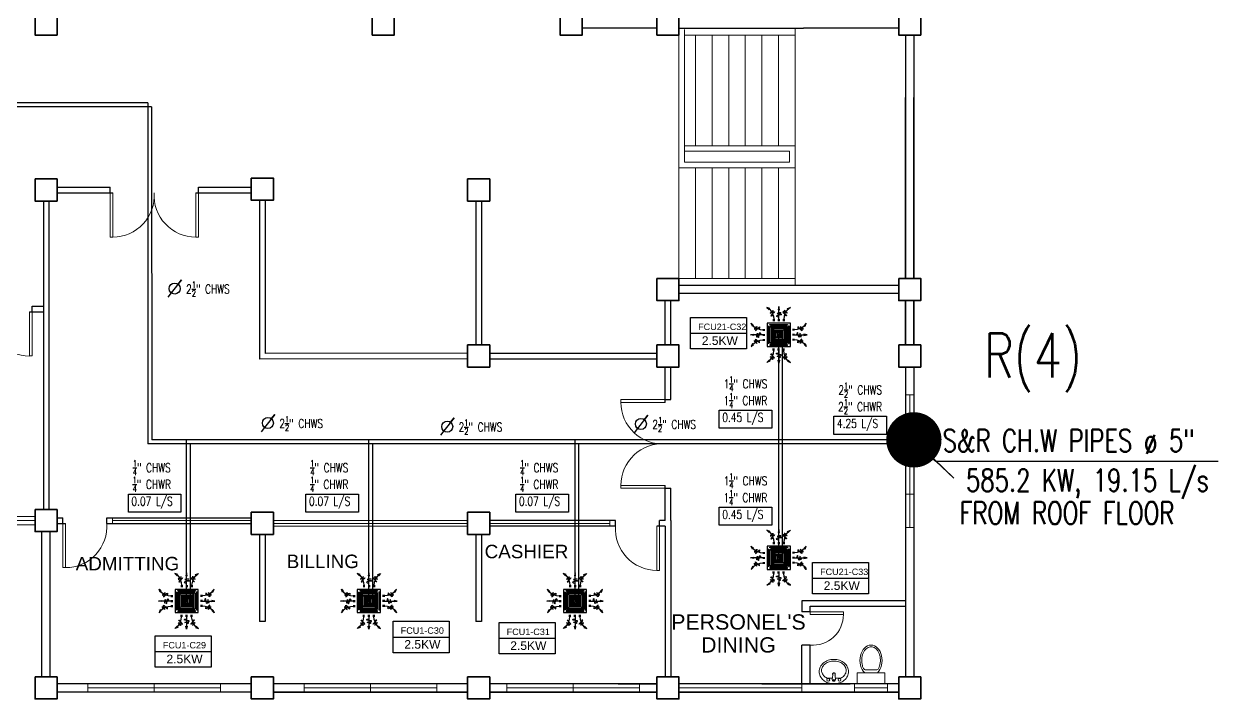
# Model space of a CAD drawing. Header units: millimetres. Extents: x 5 to 430, y 3 to 339.
# Drawn here: x 167.72 to 189.42, y 101.11 to 113.31 of the extents above; entities that cross this region are included whole.
import ezdxf
from ezdxf import colors
from ezdxf.entities.mleader import LeaderData, LeaderLine
from ezdxf.math import Vec2, Vec3

# ---------------------------------------------------------------- set-up
doc = ezdxf.new("R2010")
doc.units = ezdxf.units.MM
doc.header["$MEASUREMENT"] = 0
for name, color, linetype in [('AIR', 7, 'Continuous'), ('fcu line', 7, 'Continuous'), ('fcu return', 7, 'Continuous'), ('label', 7, 'Continuous'), ('Legends', 7, 'Continuous'), ('pipe label', 7, 'Continuous')]:
    doc.layers.add(name, color=color, linetype=linetype)
doc.styles.add('Arch-Dim', font='simplex.shx', dxfattribs={"width": 0.75})
doc.styles.get("Standard").update_dxf_attribs({"font": 'arial.ttf'})
doc.styles.add('SWISSLT175', font='swissl.ttf', dxfattribs={"height": 0.175})

# ---------------------------------------------------------------- blocks, each defined once
blk = doc.blocks.new('FCU-13000P (CASSETTE SPLIT)')
at = {"layer": 'AIR', "ltscale": 3}
for p, q in [((0, 0.523), (0, 1)), ((-0.193, 0.558), (-0.193, 0.487)), ((-0.162, 0.558), (-0.162, 0.487)), ((-0.016, 0.558), (-0.016, 0.487)), ((0.016, 0.558), (0.016, 0.487)), ((0.162, 0.558), (0.162, 0.487)), ((0.193, 0.558), (0.193, 0.487)), ((-0.523, 0), (-1, 0)), ((-0.558, 0.193), (-0.487, 0.193)), ((-0.558, 0.162), (-0.487, 0.162)), ((-0.558, 0.016), (-0.487, 0.016)), ((0.558, 0.193), (0.487, 0.193)), ((0.558, 0.162), (0.487, 0.162)), ((0.558, 0.016), (0.487, 0.016)), ((0.523, 0), (1, 0)), ((-0.558, -0.016), (-0.487, -0.016)), ((-0.558, -0.162), (-0.487, -0.162)), ((-0.558, -0.193), (-0.487, -0.193)), ((0.558, -0.016), (0.487, -0.016)), ((0.558, -0.162), (0.487, -0.162)), ((0.558, -0.193), (0.487, -0.193)), ((-0.193, -0.558), (-0.193, -0.487)), ((-0.162, -0.558), (-0.162, -0.487)), ((-0.016, -0.558), (-0.016, -0.487)), ((0, -0.523), (0, -1)), ((0.016, -0.558), (0.016, -0.487)), ((0.162, -0.558), (0.162, -0.487)), ((0.193, -0.558), (0.193, -0.487))]:
    blk.add_line(p, q, dxfattribs=at)
at = {"layer": 'AIR'}
for p, q in [((0.295, -0.295), (-0.295, 0.295)), ((0.295, 0.295), (-0.295, -0.295))]:
    blk.add_line(p, q, dxfattribs=at)
at = {"layer": 'AIR', "ltscale": 3}
for points in [[(-0.335, 0.895), (-0.311, 0.932), (-0.416, 0.973)], [(-0.022, 0.89), (0.022, 0.89), (0, 1)], [(0.335, 0.895), (0.311, 0.932), (0.416, 0.973)], [(-0.89, 0.022), (-0.89, -0.022), (-1, 0)], [(-0.895, 0.335), (-0.932, 0.311), (-0.973, 0.416)], [(0.89, 0.022), (0.89, -0.022), (1, 0)], [(0.895, 0.335), (0.932, 0.311), (0.973, 0.416)], [(-0.895, -0.335), (-0.932, -0.311), (-0.973, -0.416)], [(0.895, -0.335), (0.932, -0.311), (0.973, -0.416)], [(-0.335, -0.895), (-0.311, -0.932), (-0.416, -0.973)], [(-0.022, -0.89), (0.022, -0.89), (0, -1)], [(0.335, -0.895), (0.311, -0.932), (0.416, -0.973)]]:
    blk.add_lwpolyline(points, close=True, dxfattribs=at)
at = {"layer": 'AIR'}
for points in [[(-0.323, 0.914, -0.171809), (-0.178, 0.558), (-0.178, 0.522)], [(0.323, 0.914, 0.171809), (0.178, 0.558), (0.178, 0.522)], [(-0.914, 0.323, 0.171809), (-0.558, 0.178), (-0.522, 0.178)], [(0.914, 0.323, -0.171809), (0.558, 0.178), (0.522, 0.178)], [(-0.914, -0.323, -0.171809), (-0.558, -0.178), (-0.522, -0.178)], [(0.914, -0.323, 0.171809), (0.558, -0.178), (0.522, -0.178)], [(-0.323, -0.914, 0.171809), (-0.178, -0.558), (-0.178, -0.522)], [(0.323, -0.914, -0.171809), (0.178, -0.558), (0.178, -0.522)]]:
    blk.add_lwpolyline(points, format="xyb", dxfattribs=at)
for points in [[(-0.41, -0.41), (0.41, -0.41), (0.41, 0.41), (-0.41, 0.41)], [(-0.373, 0.31), (-0.348, 0.31), (-0.348, -0.31), (-0.373, -0.31)], [(-0.31, 0.372), (0.31, 0.372), (0.31, 0.348), (-0.31, 0.348)], [(-0.26, -0.26), (0.26, -0.26), (0.26, 0.26), (-0.26, 0.26)], [(-0.21, -0.21), (0.21, -0.21), (0.21, 0.21), (-0.21, 0.21)], [(-0.16, -0.16), (0.16, -0.16), (0.16, 0.16), (-0.16, 0.16)], [(-0.11, -0.11), (0.11, -0.11), (0.11, 0.11), (-0.11, 0.11)], [(-0.06, -0.06), (0.06, -0.06), (0.06, 0.06), (-0.06, 0.06)], [(0.372, 0.31), (0.348, 0.31), (0.348, -0.31), (0.372, -0.31)], [(-0.31, -0.373), (0.31, -0.373), (0.31, -0.348), (-0.31, -0.348)]]:
    blk.add_lwpolyline(points, close=True, dxfattribs=at)
blk.add_lwpolyline([(-0.26, -0.31), (0.26, -0.31, 0.414214), (0.31, -0.26), (0.31, 0.26, 0.414214), (0.26, 0.31), (-0.26, 0.31, 0.414214), (-0.31, 0.26), (-0.31, -0.26, 0.414214)], format="xyb", close=True, dxfattribs=at)
at = {"layer": 'AIR', "ltscale": 3}
for points in [[(-0.268, 0.84), (-0.231, 0.852), (-0.134, 0.882), (-0.422, 0.704), (0.005, 0.903), (-0.358, 0.645), (-0.239, 0.678), (-0.199, 0.69)], [(0.268, 0.84), (0.231, 0.852), (0.134, 0.882), (0.422, 0.704), (-0.005, 0.903), (0.358, 0.645), (0.239, 0.678), (0.199, 0.69)], [(-0.84, 0.268), (-0.852, 0.231), (-0.882, 0.134), (-0.704, 0.422), (-0.903, -0.005), (-0.645, 0.358), (-0.678, 0.239), (-0.69, 0.199)], [(0.84, 0.268), (0.852, 0.231), (0.882, 0.134), (0.704, 0.422), (0.903, -0.005), (0.645, 0.358), (0.678, 0.239), (0.69, 0.199)], [(-0.84, -0.268), (-0.852, -0.231), (-0.882, -0.134), (-0.704, -0.422), (-0.903, 0.005), (-0.645, -0.358), (-0.678, -0.239), (-0.69, -0.199)], [(0.84, -0.268), (0.852, -0.231), (0.882, -0.134), (0.704, -0.422), (0.903, 0.005), (0.645, -0.358), (0.678, -0.239), (0.69, -0.199)], [(-0.268, -0.84), (-0.231, -0.852), (-0.134, -0.882), (-0.422, -0.704), (0.005, -0.903), (-0.358, -0.645), (-0.239, -0.678), (-0.199, -0.69)], [(0.268, -0.84), (0.231, -0.852), (0.134, -0.882), (0.422, -0.704), (-0.005, -0.903), (0.358, -0.645), (0.239, -0.678), (0.199, -0.69)]]:
    blk.add_open_spline(points, degree=3, knots=[0.0032834, 0.0032834, 0.0032834, 0.0032834, 0.0712567, 0.1924075, 0.3347111, 0.5062145, 0.5813292, 0.5813292, 0.5813292, 0.5813292], dxfattribs=at)
for points in [[(0, 0.8), (0.077, 0.776), (-0.058, 0.755), (0.098, 0.718), (-0.087, 0.663), (0, 0.631)], [(-0.8, 0), (-0.776, -0.077), (-0.755, 0.058), (-0.718, -0.098), (-0.663, 0.087), (-0.631, 0)], [(0.8, 0), (0.776, -0.077), (0.755, 0.058), (0.718, -0.098), (0.663, 0.087), (0.631, 0)], [(0, -0.8), (0.077, -0.776), (-0.058, -0.755), (0.098, -0.718), (-0.087, -0.663), (0, -0.631)]]:
    blk.add_spline(points, degree=3, dxfattribs=at)
for points in [[(-0.416, 0.973), (-0.335, 0.895), (-0.311, 0.932)], [(0, 1), (-0.022, 0.89), (0.022, 0.89)], [(0.416, 0.973), (0.335, 0.895), (0.311, 0.932)], [(-1, 0), (-0.89, 0.022), (-0.89, -0.022)], [(-0.973, 0.416), (-0.895, 0.335), (-0.932, 0.311)], [(1, 0), (0.89, 0.022), (0.89, -0.022)], [(0.973, 0.416), (0.895, 0.335), (0.932, 0.311)], [(-0.973, -0.416), (-0.895, -0.335), (-0.932, -0.311)], [(0.973, -0.416), (0.895, -0.335), (0.932, -0.311)], [(-0.416, -0.973), (-0.335, -0.895), (-0.311, -0.932)], [(0, -1), (-0.022, -0.89), (0.022, -0.89)], [(0.416, -0.973), (0.335, -0.895), (0.311, -0.932)]]:
    blk.add_solid(points, dxfattribs=at)
blk = doc.blocks.new('_Dot')
at = {"color": 0, "linetype": 'ByBlock', "lineweight": -2}
blk.add_line((-0.5, 0), (-1, 0), dxfattribs=at)
at = {"color": 0, "linetype": 'ByBlock', "const_width": 0.5}
blk.add_lwpolyline([(-0.25, 0, 1), (0.25, 0, 1)], format="xyb", close=True, dxfattribs=at)

msp = doc.modelspace()

# ---------------------------------------------------------------- linework, layer by layer
at = {"color": 8, "linetype": 'ByBlock', "lineweight": 25}
for p, q in [((179.175, 113.236), (177.825, 113.236)), ((179.575, 113.236), (179.825, 113.236)), ((179.825, 113.236), (181.825, 113.236)), ((183.55, 113.236), (181.825, 113.236)), ((183.675, 113.111), (183.675, 108.711)), ((183.825, 113.111), (183.825, 108.711)), ((183.675, 108.711), (183.675, 111.984)), ((183.825, 108.711), (183.825, 111.984)), ((168.325, 110.359), (169.281, 110.359)), ((168.325, 110.259), (169.331, 110.259)), ((169.281, 110.259), (169.281, 110.359)), ((170.831, 110.259), (171.837, 110.259)), ((170.881, 110.359), (171.837, 110.359)), ((170.881, 110.259), (170.881, 110.359)), ((168.075, 110.109), (168.075, 104.534)), ((168.175, 110.109), (168.175, 104.534)), ((171.987, 110.124), (171.987, 107.254)), ((172.087, 110.124), (172.087, 107.354)), ((183.55, 108.586), (179.575, 108.586)), ((179.325, 107.509), (179.325, 108.311)), ((179.425, 107.509), (179.425, 108.311)), ((183.55, 108.436), (179.575, 108.436)), ((183.675, 108.311), (183.675, 107.509)), ((183.675, 107.509), (183.675, 108.311)), ((183.825, 108.311), (183.825, 107.509)), ((183.825, 107.509), (183.825, 108.311)), ((167.825, 108.109), (168.075, 108.109)), ((167.875, 108.209), (168.075, 108.209)), ((167.875, 108.109), (167.875, 108.209)), ((175.75, 107.259), (171.987, 107.254)), ((175.75, 107.359), (172.087, 107.354)), ((176.15, 107.359), (179.175, 107.359)), ((176.15, 107.259), (179.175, 107.259)), ((179.325, 106.471), (179.325, 107.109)), ((179.425, 106.521), (179.425, 107.109)), ((183.675, 107.109), (183.675, 101.509)), ((183.675, 107.109), (183.675, 101.509)), ((183.825, 107.109), (183.825, 101.509)), ((179.325, 106.521), (179.425, 106.521)), ((179.325, 104.334), (179.325, 104.971)), ((179.325, 104.921), (179.425, 104.921)), ((179.425, 104.334), (179.425, 104.921)), ((168.325, 104.384), (168.425, 104.384)), ((168.425, 104.284), (168.425, 104.384)), ((169.225, 104.384), (171.837, 104.384)), ((169.225, 104.284), (169.225, 104.384)), ((169.225, 104.384), (169.325, 104.384)), ((168.05, 101.509), (168.05, 104.134)), ((168.2, 101.509), (168.2, 104.134)), ((168.325, 104.284), (168.475, 104.284)), ((169.225, 104.284), (171.837, 104.284)), ((178.425, 104.334), (176.15, 104.334)), ((178.425, 104.234), (176.15, 104.234)), ((178.425, 104.334), (178.325, 104.334)), ((178.425, 104.234), (178.425, 104.334)), ((179.325, 104.234), (179.175, 104.234)), ((179.325, 104.334), (179.225, 104.334)), ((179.225, 104.234), (179.225, 104.334)), ((179.325, 104.234), (179.325, 101.509)), ((179.425, 104.334), (179.425, 101.509)), ((171.987, 104.084), (171.987, 102.509)), ((172.087, 104.084), (172.087, 102.509)), ((175.9, 104.084), (175.9, 102.509)), ((176, 104.084), (176, 102.509)), ((183.675, 102.884), (181.8, 102.884)), ((181.8, 102.884), (181.8, 102.784)), ((181.8, 102.784), (181.8, 102.684)), ((181.95, 102.684), (181.95, 102.784)), ((172.087, 102.509), (171.987, 102.509)), ((176, 102.509), (175.9, 102.509)), ((181.8, 101.384), (181.8, 102.084)), ((171.837, 101.384), (168.325, 101.384)), ((171.837, 101.384), (169.975, 101.384)), ((175.75, 101.384), (172.237, 101.384)), ((175.75, 101.384), (172.237, 101.384)), ((179.175, 101.384), (176.15, 101.384)), ((178.475, 101.384), (179.175, 101.384)), ((183.55, 101.384), (179.575, 101.384)), ((181.075, 101.384), (182.075, 101.384)), ((182.075, 101.384), (182.675, 101.384)), ((171.837, 101.234), (168.325, 101.234)), ((175.75, 101.234), (172.237, 101.234)), ((175.75, 101.234), (172.237, 101.234)), ((172.237, 101.234), (175.75, 101.234)), ((179.175, 101.234), (176.15, 101.234)), ((176.15, 101.234), (179.175, 101.234)), ((183.55, 101.234), (179.575, 101.234)), ((179.575, 101.234), (183.55, 101.234))]:
    msp.add_line(p, q, dxfattribs=at)
at = {"color": 8, "linetype": 'ByBlock', "lineweight": 9}
for p, q in [((179.575, 113.111), (179.575, 113.236)), ((179.575, 110.711), (179.575, 113.111)), ((179.675, 113.111), (179.675, 113.211)), ((179.675, 110.811), (179.675, 113.111)), ((181.675, 113.111), (179.675, 113.111)), ((179.875, 113.111), (179.875, 111.111)), ((180.175, 113.111), (180.175, 111.111)), ((180.475, 113.111), (180.475, 111.111)), ((180.775, 113.111), (180.775, 111.111)), ((181.075, 113.111), (181.075, 111.111)), ((181.375, 113.111), (181.375, 111.111)), ((181.675, 113.236), (181.675, 113.111)), ((181.675, 113.111), (181.675, 111.111)), ((181.375, 111.111), (179.675, 111.111)), ((181.375, 111.111), (181.675, 111.111)), ((181.675, 111.011), (181.675, 111.111)), ((181.375, 111.011), (179.675, 111.011)), ((181.375, 111.011), (181.575, 111.011)), ((181.575, 110.811), (181.575, 111.011)), ((181.675, 110.811), (181.675, 111.011)), ((181.375, 110.711), (179.575, 110.711)), ((179.575, 110.711), (179.575, 108.711)), ((181.375, 110.811), (179.675, 110.811)), ((179.875, 110.711), (179.875, 108.711)), ((180.175, 110.711), (180.175, 108.711)), ((180.475, 110.711), (180.475, 108.711)), ((180.775, 110.711), (180.775, 108.711)), ((181.075, 110.711), (181.075, 108.711)), ((181.375, 110.811), (181.575, 110.811)), ((181.375, 110.711), (181.375, 108.711)), ((181.375, 110.711), (181.675, 110.711)), ((181.675, 110.711), (181.675, 110.811)), ((181.675, 110.711), (181.675, 108.711)), ((181.675, 108.711), (179.575, 108.711)), ((179.575, 108.586), (179.575, 108.711)), ((181.675, 108.586), (181.675, 108.711)), ((167.925, 108.109), (167.825, 108.109)), ((179.575, 107.509), (179.575, 107.384)), ((183.825, 107.109), (183.825, 106.609)), ((183.825, 106.609), (183.675, 106.609)), ((183.675, 106.609), (183.675, 104.209)), ((183.75, 106.609), (183.75, 104.209)), ((183.825, 105.409), (183.825, 106.609)), ((183.825, 106.009), (183.675, 106.009)), ((183.825, 105.409), (183.675, 105.409)), ((183.825, 104.209), (183.825, 105.409)), ((183.825, 104.809), (183.675, 104.809)), ((167.925, 104.409), (164.575, 104.409)), ((169.325, 104.384), (169.325, 104.284)), ((164.575, 104.334), (167.925, 104.334)), ((167.925, 104.259), (164.575, 104.259)), ((169.325, 104.334), (171.837, 104.334)), ((175.75, 104.334), (172.237, 104.334)), ((175.75, 104.284), (172.237, 104.284)), ((175.75, 104.234), (172.237, 104.234)), ((178.325, 104.284), (176.15, 104.284)), ((178.325, 104.334), (178.325, 104.234)), ((183.675, 104.209), (183.825, 104.209)), ((183.825, 101.509), (183.825, 101.659)), ((171.281, 101.384), (168.881, 101.384)), ((168.881, 101.384), (168.881, 101.234)), ((171.281, 101.309), (168.881, 101.309)), ((170.081, 101.234), (170.081, 101.384)), ((171.281, 101.234), (171.281, 101.384)), ((175.193, 101.384), (172.793, 101.384)), ((172.793, 101.384), (172.793, 101.234)), ((175.193, 101.309), (172.793, 101.309)), ((173.993, 101.234), (173.993, 101.384)), ((175.193, 101.234), (175.193, 101.384)), ((176.15, 101.384), (176.875, 101.384)), ((178.862, 101.384), (176.462, 101.384)), ((176.462, 101.384), (176.462, 101.234)), ((178.862, 101.309), (176.462, 101.309)), ((176.875, 101.384), (177.475, 101.384)), ((177.475, 101.384), (177.975, 101.384)), ((177.662, 101.234), (177.662, 101.384)), ((178.475, 101.384), (177.975, 101.384)), ((178.862, 101.234), (178.862, 101.384)), ((179.575, 101.384), (180.075, 101.384)), ((181.8, 101.309), (179.575, 101.309)), ((180.075, 101.384), (180.575, 101.384)), ((181.075, 101.384), (180.575, 101.384)), ((181.8, 101.384), (181.8, 101.234)), ((182.266, 101.384), (182.166, 101.384)), ((182.75, 101.234), (182.75, 101.384)), ((183.35, 101.383), (182.75, 101.383)), ((183.35, 101.308), (182.75, 101.308)), ((183.35, 101.383), (183.35, 101.234)), ((170.081, 101.234), (171.281, 101.234)), ((173.993, 101.234), (175.193, 101.234)), ((177.662, 101.234), (178.862, 101.234)), ((183.3, 101.234), (182.7, 101.234))]:
    msp.add_line(p, q, dxfattribs=at)
at = {"color": 8, "lineweight": 25}
for p, q in [((175.9, 110.109), (175.9, 107.509)), ((176, 110.109), (176, 107.509))]:
    msp.add_line(p, q, dxfattribs=at)
at = {"color": 8, "linetype": 'ByBlock', "lineweight": 25, "ltscale": 0.3}
for p, q in [((181.95, 102.684), (181.8, 102.684)), ((181.95, 102.784), (183.675, 102.784)), ((181.95, 102.084), (181.8, 102.084)), ((181.95, 101.384), (181.95, 102.084))]:
    msp.add_line(p, q, dxfattribs=at)
at = {"color": 8, "lineweight": 9}
for p, q in [((182.363, 101.581), (182.349, 101.459)), ((182.392, 101.581), (182.405, 101.459)), ((182.8, 101.383), (182.8, 101.583)), ((182.8, 101.583), (183.3, 101.583)), ((182.959, 101.633), (183.14, 101.633)), ((183.3, 101.583), (183.3, 101.383)), ((183.3, 101.383), (182.8, 101.383))]:
    msp.add_line(p, q, dxfattribs=at)
at = {"color": 8, "linetype": 'ByBlock', "lineweight": 35}
for points in [[(167.925, 113.511), (168.325, 113.511), (168.325, 113.111), (167.925, 113.111)], [(174.025, 113.511), (174.425, 113.511), (174.425, 113.111), (174.025, 113.111)], [(177.425, 113.511), (177.825, 113.511), (177.825, 113.111), (177.425, 113.111)], [(179.175, 113.511), (179.575, 113.511), (179.575, 113.111), (179.175, 113.111)], [(183.55, 113.511), (183.95, 113.511), (183.95, 113.111), (183.55, 113.111)], [(167.925, 110.509), (168.325, 110.509), (168.325, 110.109), (167.925, 110.109)], [(171.837, 110.524), (172.237, 110.524), (172.237, 110.124), (171.837, 110.124)], [(175.75, 110.509), (176.15, 110.509), (176.15, 110.109), (175.75, 110.109)], [(179.175, 108.711), (179.575, 108.711), (179.575, 108.311), (179.175, 108.311)], [(183.55, 108.711), (183.95, 108.711), (183.95, 108.311), (183.55, 108.311)], [(175.75, 107.509), (176.15, 107.509), (176.15, 107.109), (175.75, 107.109)], [(179.175, 107.509), (179.575, 107.509), (179.575, 107.109), (179.175, 107.109)], [(183.55, 107.509), (183.95, 107.509), (183.95, 107.109), (183.55, 107.109)], [(167.925, 104.534), (168.325, 104.534), (168.325, 104.134), (167.925, 104.134)], [(171.837, 104.484), (172.237, 104.484), (172.237, 104.084), (171.837, 104.084)], [(175.75, 104.484), (176.15, 104.484), (176.15, 104.084), (175.75, 104.084)], [(167.925, 101.509), (168.325, 101.509), (168.325, 101.109), (167.925, 101.109)], [(171.837, 101.509), (172.237, 101.509), (172.237, 101.109), (171.837, 101.109)], [(175.75, 101.509), (176.15, 101.509), (176.15, 101.109), (175.75, 101.109)], [(179.175, 101.509), (179.575, 101.509), (179.575, 101.109), (179.175, 101.109)], [(183.55, 101.509), (183.95, 101.509), (183.95, 101.109), (183.55, 101.109)]]:
    msp.add_lwpolyline(points, close=True, dxfattribs=at)
at = {"color": 8, "linetype": 'ByBlock', "lineweight": 9}
for points in [[(167.925, 110.509), (168.325, 110.509), (168.325, 110.109), (167.925, 110.109)], [(171.837, 110.524), (172.237, 110.524), (172.237, 110.124), (171.837, 110.124)]]:
    msp.add_lwpolyline(points, close=True, dxfattribs=at)
at = {"color": 8, "lineweight": 13, "ltscale": 0.03}
for points in [[(169.281, 110.259), (169.331, 110.259), (169.331, 109.459), (169.281, 109.459)], [(170.881, 110.259), (170.831, 110.259), (170.831, 109.459), (170.881, 109.459)], [(167.825, 108.109), (167.875, 108.109), (167.875, 107.309), (167.825, 107.309)], [(179.325, 106.521), (179.325, 106.471), (178.525, 106.471), (178.525, 106.521)], [(179.325, 104.921), (179.325, 104.971), (178.525, 104.971), (178.525, 104.921)], [(168.425, 104.284), (168.475, 104.284), (168.475, 103.484), (168.425, 103.484)], [(179.225, 104.234), (179.175, 104.234), (179.175, 103.434), (179.225, 103.434)], [(181.95, 102.684), (181.95, 102.634), (182.55, 102.634), (182.55, 102.684)]]:
    msp.add_lwpolyline(points, close=True, dxfattribs=at)
at = {"color": 8, "lineweight": 9}
for points in [[(183.675, 106.609), (183.825, 106.609), (183.825, 104.209), (183.675, 104.209)], [(169.325, 104.384), (171.837, 104.384), (171.837, 104.284), (169.325, 104.284)], [(176.15, 104.334), (178.325, 104.334), (178.325, 104.234), (176.15, 104.234)], [(168.881, 101.384), (171.281, 101.384), (171.281, 101.234), (168.881, 101.234)], [(172.793, 101.384), (175.193, 101.384), (175.193, 101.234), (172.793, 101.234)], [(176.462, 101.384), (178.862, 101.384), (178.862, 101.234), (176.462, 101.234)], [(179.575, 101.384), (181.8, 101.384), (181.8, 101.234), (179.575, 101.234)], [(182.75, 101.383), (183.35, 101.383), (183.35, 101.234), (182.75, 101.234)]]:
    msp.add_lwpolyline(points, close=True, dxfattribs=at)
msp.add_lwpolyline([(182.112, 101.604, -0.11576), (182.132, 101.686, -0.104047), (182.19, 101.76, -0.090875), (182.274, 101.808, -0.083344), (182.377, 101.825, -0.083344), (182.481, 101.808, -0.090875), (182.565, 101.76, -0.104047), (182.623, 101.686, -0.11576), (182.642, 101.604, -0.11576), (182.623, 101.521, -0.104047), (182.565, 101.448, -0.090875), (182.481, 101.4, -0.083344), (182.377, 101.383, -0.083344), (182.274, 101.4, -0.090875), (182.19, 101.448, -0.104047), (182.132, 101.521, -0.11576)], format="xyb", close=True, dxfattribs=at)
for points in [[(182.155, 101.625, -0.124838), (182.171, 101.687, -0.105788), (182.22, 101.745, -0.086697), (182.29, 101.781, -0.076776), (182.377, 101.795, -0.076776), (182.465, 101.781, -0.086697), (182.535, 101.745, -0.105788), (182.584, 101.687, -0.124838), (182.6, 101.625, -0.124838), (182.584, 101.562, -0.105788), (182.535, 101.505, -0.040067), (182.504, 101.485), (182.402, 101.485, -0.040067)], [(182.353, 101.485), (182.251, 101.485, -0.040067), (182.22, 101.505, -0.105788), (182.171, 101.562, -0.124838), (182.155, 101.625, -0.124838)]]:
    msp.add_lwpolyline(points, format="xyb", dxfattribs=at)
for centre, radius in [((182.276, 101.456), 0.0255), ((182.377, 101.449), 0.0095), ((182.479, 101.456), 0.0255)]:
    msp.add_circle(centre, radius, dxfattribs=at)
at = {"color": 8, "lineweight": 13, "ltscale": 0.03}
for centre, radius, start, end in [((169.331, 110.21), 0.752, 270, 3.6952), ((170.831, 110.21), 0.752, 176.3048, 270), ((167.825, 108.06), 0.752, 176.3048, 270), ((179.276, 106.471), 0.752, 180, 273.6952), ((179.276, 104.971), 0.752, 86.3048, 180), ((168.475, 104.235), 0.752, 270, 3.6952), ((179.175, 104.185), 0.752, 176.3048, 270), ((181.998, 102.634), 0.552, 265.0209, 0)]:
    msp.add_arc(centre, radius, start, end, dxfattribs=at)
at = {"color": 8, "lineweight": 9}
for centre, radius, start, end in [((182.377, 101.558), 0.025, 126.3068, 221.2022), ((182.377, 101.487), 0.0948, 81.2026, 98.7974), ((182.377, 101.558), 0.025, 71.3793, 108.6207), ((182.377, 101.558), 0.025, 318.7978, 53.6932), ((182.959, 101.683), 0.05, 208.1501, 270), ((183.14, 101.683), 0.05, 270, 331.9916), ((182.377, 101.456), 0.028, 173.7545, 6.2455)]:
    msp.add_arc(centre, radius, start, end, dxfattribs=at)
at = {"color": 8, "lineweight": 9, "extrusion": (0, 0, -1)}
msp.add_ellipse((183.05, 101.808), major_axis=(0, -0.275), ratio=0.727273, start_param=0.612555, end_param=5.670631, dxfattribs=at)
at = {"color": 8, "lineweight": 9}
msp.add_open_spline([(182.915, 101.66), (182.906, 101.676), (182.899, 101.694), (182.872, 101.785), (182.877, 101.872), (182.935, 102.004), (182.985, 102.045), (183.083, 102.059), (183.135, 102.033), (183.209, 101.922), (183.227, 101.838), (183.211, 101.724), (183.2, 101.689), (183.184, 101.66)], degree=3, knots=[0.937253, 0.937253, 0.937253, 0.937253, 1.185372, 1.185372, 2.113864, 2.113864, 3.042356, 3.042356, 3.970847, 3.970847, 4.899339, 4.899339, 5.346062, 5.346062, 5.346062, 5.346062], dxfattribs=at)
at = {"layer": 'fcu line', "linetype": 'Continuous'}
for p, q in [((170.033, 111.814), (141.61, 111.814)), ((170.033, 111.814), (170.036, 105.793)), ((181.38, 103.661), (181.38, 107.691)), ((183.825, 105.793), (170.035, 105.793)), ((170.667, 102.88), (170.667, 105.793)), ((173.965, 102.88), (173.965, 105.793)), ((177.694, 102.88), (177.694, 105.793))]:
    msp.add_line(p, q, dxfattribs=at)
at = {"layer": 'fcu line'}
for p, q in [((170.575, 108.685), (170.389, 108.449)), ((170.513, 108.606), (170.575, 108.685)), ((170.389, 108.449), (170.327, 108.371)), ((172.261, 106.254), (172.076, 106.018)), ((172.199, 106.175), (172.261, 106.254)), ((175.506, 106.19), (175.32, 105.954)), ((175.444, 106.112), (175.506, 106.19)), ((179.01, 106.237), (178.824, 106.001)), ((178.948, 106.158), (179.01, 106.237)), ((172.076, 106.018), (172.014, 105.94)), ((175.32, 105.954), (175.258, 105.876)), ((178.824, 106.001), (178.762, 105.923)), ((183.825, 105.723), (184.225, 105.41))]:
    msp.add_line(p, q, dxfattribs=at)
for centre, radius in [((170.451, 108.528), 0.1), ((172.137, 106.097), 0.1), ((175.382, 106.033), 0.1), ((178.886, 106.08), 0.1), ((183.825, 105.793), 0.03), ((183.825, 105.723), 0.03)]:
    msp.add_circle(centre, radius, dxfattribs=at)
msp.add_ellipse((183.825, 105.758), major_axis=(0, 0.0826), ratio=0.601804, dxfattribs=at)
at = {"layer": 'fcu return', "linetype": 'Continuous'}
for p, q in [((169.963, 111.884), (141.61, 111.884)), ((169.963, 111.884), (169.963, 105.723)), ((181.45, 103.661), (181.45, 107.691)), ((183.825, 105.723), (169.965, 105.723)), ((170.737, 102.88), (170.737, 105.723)), ((174.035, 102.88), (174.035, 105.723)), ((177.764, 102.88), (177.764, 105.723))]:
    msp.add_line(p, q, dxfattribs=at)
at = {"layer": 'Legends', "linetype": 'Continuous', "lineweight": 25}
for p, q in [((179.785, 107.72), (180.798, 107.72)), ((181.992, 103.291), (183.004, 103.291)), ((174.405, 102.229), (175.417, 102.229)), ((176.321, 102.206), (177.334, 102.206)), ((170.101, 101.965), (171.113, 101.965))]:
    msp.add_line(p, q, dxfattribs=at)
at = {"layer": 'Legends'}
for points in [[(179.785, 108.004), (180.798, 108.004), (180.798, 107.436), (179.785, 107.436)], [(181.992, 103.575), (183.004, 103.575), (183.004, 103.007), (181.992, 103.007)], [(174.405, 102.513), (175.417, 102.513), (175.417, 101.945), (174.405, 101.945)], [(176.321, 102.49), (177.334, 102.49), (177.334, 101.922), (176.321, 101.922)], [(170.101, 102.249), (171.113, 102.249), (171.113, 101.681), (170.101, 101.681)]]:
    msp.add_lwpolyline(points, close=True, dxfattribs=at)
at = {"layer": 'pipe label', "color": 7, "linetype": 'Continuous', "lineweight": 25}
for points in [[(180.303, 106.329), (181.255, 106.329), (181.255, 106.002), (180.303, 106.002)], [(182.379, 106.219), (183.33, 106.219), (183.33, 105.892), (182.379, 105.892)], [(169.614, 104.814), (170.565, 104.814), (170.565, 104.486), (169.614, 104.486)], [(172.826, 104.814), (173.777, 104.814), (173.777, 104.486), (172.826, 104.486)], [(176.624, 104.814), (177.575, 104.814), (177.575, 104.486), (176.624, 104.486)], [(180.303, 104.576), (181.255, 104.576), (181.255, 104.248), (180.303, 104.248)]]:
    msp.add_lwpolyline(points, close=True, dxfattribs=at)

# ---------------------------------------------------------------- block references
at = {"layer": 'AIR', "xscale": 0.5113536813550488, "yscale": 0.5113536813550488, "zscale": 0.5113536813550488}
for p in [(181.38, 107.691), (181.38, 103.661), (170.667, 102.88), (173.965, 102.88), (177.694, 102.88)]:
    msp.add_blockref('FCU-13000P (CASSETTE SPLIT)', p, dxfattribs=at)

# ---------------------------------------------------------------- texts
at = {"layer": 'label', "color": 8, "linetype": 'ByBlock', "lineweight": 9, "ltscale": 0.4, "attachment_point": 5, "line_spacing_factor": 0.9, "style": 'SWISSLT175'}
for s, insert, char_height in [('BILLING', (173.131, 103.595), 0.2437), ('CASHIER', (176.816, 103.773), 0.2437), ('ADMITTING', (169.597, 103.554), 0.2437), ("PERSONEL'S^JDINING", (180.651, 102.292), 0.27625)]:
    msp.add_mtext(s, dxfattribs=dict(at, insert=insert, char_height=char_height))
at = {"layer": 'Legends', "linetype": 'Continuous', "lineweight": 25, "attachment_point": 1}
for s, width, insert, char_height in [('FCU21-C32', 0.44811, (179.922, 107.895), 0.117), ('2.5KW', 0.23674, (179.987, 107.665), 0.156), ('FCU21-C33', 0.44811, (182.128, 103.466), 0.117), ('2.5KW', 0.23674, (182.193, 103.236), 0.156), ('FCU1-C30', 0.44811, (174.541, 102.404), 0.117), ('2.5KW', 0.23674, (174.606, 102.174), 0.156), ('FCU1-C31', 0.44811, (176.458, 102.381), 0.117), ('FCU1-C29', 0.44811, (170.237, 102.14), 0.117), ('2.5KW', 0.23674, (176.523, 102.151), 0.156), ('2.5KW', 0.23674, (170.302, 101.91), 0.156)]:
    msp.add_mtext_dynamic_manual_height_columns(s, width=width, gutter_width=1.011, heights=[0], dxfattribs=dict(at, insert=insert, char_height=char_height))
at = {"layer": 'pipe label', "color": 7, "linetype": 'Continuous', "lineweight": 25, "attachment_point": 1, "style": 'Arch-Dim'}
for s, width, insert, char_height in [('\\A1;{\\H1x;2\\H0.7x;\\S1/2;}" CHWS', 1.17294, (170.658, 108.654), 0.16), ('{\\C256;R(4)}', 5.63627, (185.09, 107.721), 0.8), ('\\A1;1{\\H0.7x;\\S1/4;}" CHWS', 1.17294, (180.382, 106.94), 0.16), ('\\A1;{\\H1x;2\\H0.7x;\\S1/2;}" CHWS', 1.17294, (182.458, 106.83), 0.16), ('\\A1;1{\\H0.7x;\\S1/4;}" CHWR', 0.88035, (180.379, 106.637), 0.16), ('\\A1;{\\H1x;2\\H0.7x;\\S1/2;}" CHWR', 0.88035, (182.454, 106.527), 0.16), ('0.45 L/S', 0.89967, (180.358, 106.279), 0.16), ('\\A1;{\\H1x;2\\H0.7x;\\S1/2;}" CHWS', 1.17294, (172.344, 106.223), 0.16), ('\\A1;{\\H1x;2\\H0.7x;\\S1/2;}" CHWS', 1.17294, (175.588, 106.159), 0.16), ('\\A1;{\\H1x;2\\H0.7x;\\S1/2;}" CHWS', 1.17294, (179.093, 106.206), 0.16), ('4.25 L/S', 0.89967, (182.433, 106.169), 0.16), ('{\\C256;S&R CH.W PIPES ø 5"}', 5.63627, (184.344, 105.982), 0.4032), ('\\A1;{\\H0.7x;\\S1/4;}" CHWS', 1.17294, (169.693, 105.424), 0.16), ('\\A1;{\\H0.7x;\\S1/4;}" CHWS', 1.17294, (172.905, 105.424), 0.16), ('\\A1;{\\H0.7x;\\S1/4;}" CHWS', 1.17294, (176.703, 105.424), 0.16), ('{\\C256;585.2 KW, 19.15 L/s}', 5.63627, (184.768, 105.265), 0.4032), ('\\A1;{\\H0.7x;\\S1/4;}" CHWR', 0.88035, (169.69, 105.122), 0.16), ('\\A1;{\\H0.7x;\\S1/4;}" CHWR', 0.88035, (172.902, 105.122), 0.16), ('\\A1;{\\H0.7x;\\S1/4;}" CHWR', 0.88035, (176.7, 105.122), 0.16), ('\\A1;1{\\H0.7x;\\S1/4;}" CHWS', 1.17294, (180.382, 105.186), 0.16), ('0.07 L/S', 0.89967, (169.669, 104.763), 0.16), ('0.07 L/S', 0.89967, (172.881, 104.763), 0.16), ('0.07 L/S', 0.89967, (176.679, 104.763), 0.16), ('\\A1;1{\\H0.7x;\\S1/4;}" CHWR', 0.88035, (180.379, 104.883), 0.16), ('{\\C256;FROM ROOF FLOOR}', 5.63627, (184.651, 104.673), 0.4032), ('0.45 L/S', 0.89967, (180.358, 104.525), 0.16)]:
    msp.add_mtext_dynamic_manual_height_columns(s, width=width, gutter_width=1.011, heights=[0], dxfattribs=dict(at, insert=insert, char_height=char_height))

# ---------------------------------------------------------------- leaders
at = {"layer": 'fcu line'}
ml = msp.add_multileader_mtext('Standard', dxfattribs=at)
ml.set_content(' ', color=256)
ml.set_leader_properties()
ml.set_arrow_properties(name='DOT')
ml.build(insert=Vec2(0, 0))
ml.multileader.update_dxf_attribs({"dogleg_length": 0.36, "arrow_head_size": 1})
ctx = ml.context
ctx.base_point, ctx.char_height, ctx.arrow_head_size, ctx.landing_gap_size, ctx.plane_origin = Vec3(189.328, 105.41), 0.18, 1, 0.09, Vec3(183.825, 105.793)
notes = []
notes.append((ctx, [(0, (1, 1, 0), (184.225, 105.41), (1, 0), 5.103, [(0, [(183.825, 105.793)], 0, [])])]))
ctx.mtext.insert, ctx.mtext.flow_direction = Vec3(189.418, 105.5), 5
for ctx, leaders in notes:
    for number, flags, end, landing, length, lines in leaders:
        leader = LeaderData()
        leader.index, (leader.has_last_leader_line, leader.has_dogleg_vector, leader.attachment_direction) = number, flags
        leader.last_leader_point, leader.dogleg_vector, leader.dogleg_length = Vec3(end), Vec3(landing), length
        for number, points, colour, breaks in lines:
            line = LeaderLine()
            line.index, line.vertices, line.color, line.breaks = number, Vec3.list(points), colors.encode_raw_color(colour), breaks
            leader.lines.append(line)
        ctx.leaders.append(leader)

doc.saveas('drawing.dxf')
